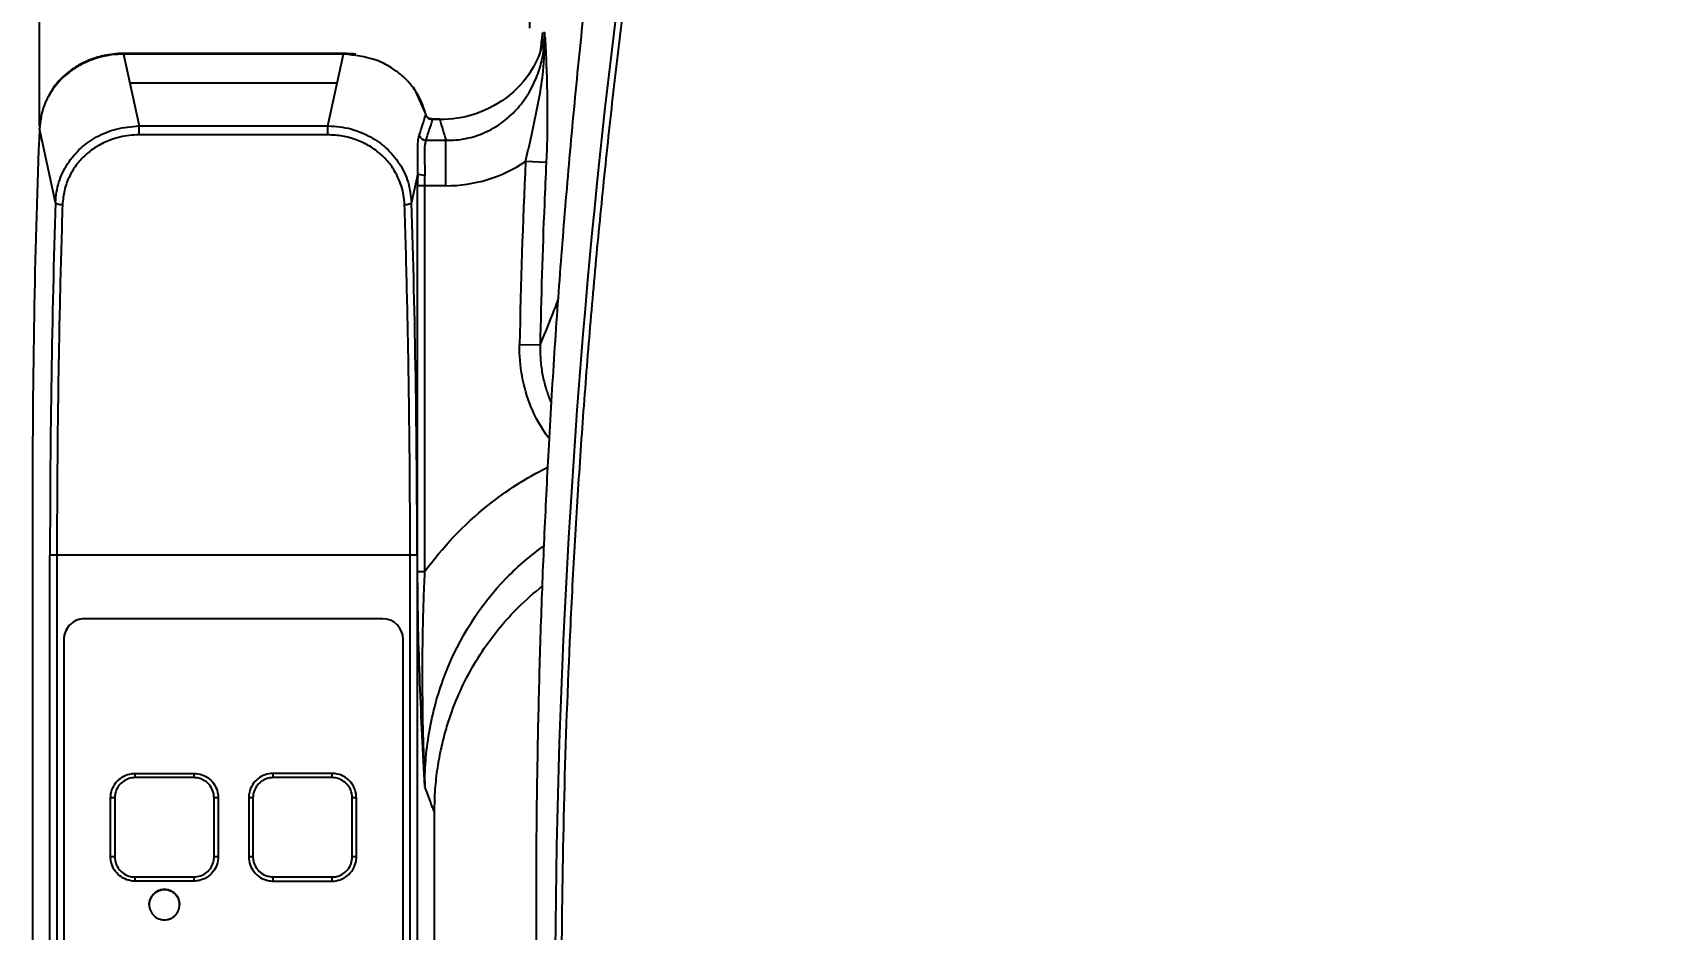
# Model space of a CAD drawing. Header units: millimetres. Extents: x 28 to 2425, y 8 to 1657.
# Drawn here: x 997.4 to 1231.6, y 1184.9 to 1314.1 of the extents above; entities that cross this region are included whole.
import ezdxf

# ---------------------------------------------------------------- set-up
doc = ezdxf.new("R2010")
doc.units = ezdxf.units.MM
doc.layers.get('Defpoints').update_dxf_attribs({"linetype": 'CONTINUOUS'})
doc.layers.add('1LINE', color=7, linetype='CONTINUOUS')
doc.styles.add('Annotative', font='malgun.ttf')
doc.dimstyles.new('WOO', dxfattribs={"dimtxt": 20, "dimasz": 2, "dimexe": 1.25, "dimexo": 0.3, "dimgap": 1, "dimtad": 1, "dimdec": 1, "dimzin": 1, "dimdsep": 46, "dimtxsty": 'Annotative', "dimcen": 0, "dimclrd": 1, "dimclre": 1, "dimclrt": 2, "dimadec": 0, "dimazin": 0, "dimtfac": 1, "dimtdec": 1, "dimtofl": 0, "dimtmove": 0, "dimatfit": 3, "dimfxl": 0, "dimarcsym": 0})

# ---------------------------------------------------------------- blocks, each defined once
blk = doc.blocks.new('*D8')
at = {"layer": '1LINE', "color": 1, "lineweight": -2}
for p, q in [((998.42, 1300.58), (998.42, 1508.86)), ((1451.26, 1261.82), (1451.26, 1508.86)), ((1000.42, 1507.61), (1449.26, 1507.61))]:
    blk.add_line(p, q, dxfattribs=at)
at = {"layer": '1LINE', "color": 1}
for points in [[(1000.42, 1507.94), (1000.42, 1507.27), (998.42, 1507.61)], [(1449.26, 1507.94), (1449.26, 1507.27), (1451.26, 1507.61)]]:
    blk.add_solid(points, dxfattribs=at)
at = {"layer": 'Defpoints', "color": 0}
for p in [(1451.26, 1507.61), (998.42, 1300.28), (1451.26, 1261.52)]:
    blk.add_point(p, dxfattribs=at)
at = {"layer": '1LINE', "color": 2, "insert": (1224.84, 1518.78), "char_height": 20, "attachment_point": 5, "style": 'Annotative'}
blk.add_mtext('454', dxfattribs=at)
blk = doc.blocks.new('*D13')
at = {"layer": '1LINE', "color": 1, "lineweight": -2}
for p, q in [((1069.05, 1314.74), (1069.05, 1467.4)), ((1071.05, 1466.15), (1449.26, 1466.15)), ((1451.26, 1261.82), (1451.26, 1467.4))]:
    blk.add_line(p, q, dxfattribs=at)
at = {"layer": '1LINE', "color": 1}
for points in [[(1071.05, 1466.48), (1071.05, 1465.82), (1069.05, 1466.15)], [(1449.26, 1466.48), (1449.26, 1465.82), (1451.26, 1466.15)]]:
    blk.add_solid(points, dxfattribs=at)
at = {"layer": 'Defpoints', "color": 0}
for p in [(1451.26, 1466.15), (1069.05, 1314.44), (1451.26, 1261.52)]:
    blk.add_point(p, dxfattribs=at)
at = {"layer": '1LINE', "color": 2, "insert": (1259.45, 1477.48), "char_height": 20, "attachment_point": 5, "style": 'Annotative'}
blk.add_mtext('382', dxfattribs=at)

msp = doc.modelspace()

# ---------------------------------------------------------------- linework, layer by layer
at = {"layer": '1LINE', "linetype": 'Continuous'}
for p, q in [((1071.02, 1314.09), (1071.02, 1314.09)), ((1071.2, 1314.09), (1071.2, 1314.09)), ((1042.23, 1311.07), (1010.52, 1311.07)), ((1010.52, 1311.07), (1010.52, 1310.97)), ((1010.52, 1310.97), (1011.43, 1306.78)), ((1042.23, 1310.97), (1010.52, 1310.97)), ((1041.32, 1306.78), (1042.23, 1310.97)), ((1042.23, 1311.07), (1042.23, 1310.97)), ((1011.43, 1306.78), (1012.77, 1300.63)), ((1039.98, 1300.63), (1041.32, 1306.78)), ((1000.74, 1289.61), (998.42, 1300.28)), ((1012.77, 1300.63), (1039.98, 1300.63)), ((1012.77, 1299.36), (1012.77, 1300.63)), ((1039.98, 1299.36), (1039.98, 1300.63)), ((1056.06, 1301.62), (1055.06, 1301.62)), ((1055.06, 1301.62), (1055.06, 1301.56)), ((1056.06, 1301.56), (1055.06, 1301.56)), ((1056.06, 1301.62), (1056.06, 1301.56)), ((1039.98, 1299.36), (1012.77, 1299.36)), ((1054.08, 1298.57), (1056.97, 1298.57)), ((1056.97, 1292.02), (1056.97, 1298.57)), ((1071.41, 1295.38), (1068.44, 1295.52)), ((1052.91, 1293.77), (1052.01, 1289.61)), ((1053.89, 1292.02), (1052.89, 1292.02)), ((1052.89, 1236.4), (1052.89, 1292.02)), ((1056.97, 1292.02), (1053.89, 1292.02)), ((1053.89, 1292.02), (1053.89, 1236.4)), ((1070.53, 1269.07), (1067.56, 1269.12)), ((997.43, 1248.49), (997.43, 1058.62)), ((997.43, 1248.49), (997.43, 1058.62)), ((997.43, 1248.49), (997.43, 1248.49)), ((1000.94, 1238.79), (999.94, 1238.79)), ((999.94, 1063.25), (999.94, 1238.79)), ((1051.81, 1238.79), (1000.94, 1238.79)), ((1000.94, 1238.79), (1000.94, 1063.25)), ((1051.81, 1063.25), (1051.81, 1238.79)), ((1052.81, 1238.79), (1051.81, 1238.79)), ((1052.81, 1238.79), (1052.81, 1063.25)), ((1053.89, 1236.4), (1052.89, 1236.4)), ((1047.81, 1229.66), (1004.94, 1229.66)), ((1004.94, 1229.66), (1004.94, 1229.66)), ((1047.81, 1229.66), (1004.94, 1229.66)), ((1047.81, 1229.66), (1047.81, 1229.66)), ((1001.94, 1226.66), (1001.94, 1063.25)), ((1001.94, 1226.66), (1001.94, 1063.25)), ((1050.81, 1063.25), (1050.81, 1226.66)), ((1050.81, 1226.66), (1050.81, 1226.66)), ((1050.81, 1063.25), (1050.81, 1226.66)), ((1012.17, 1207.36), (1020.67, 1207.36)), ((1012.17, 1207.36), (1012.17, 1206.76)), ((1020.67, 1206.76), (1012.17, 1206.76)), ((1020.67, 1207.36), (1020.67, 1206.76)), ((1040.57, 1207.36), (1032.07, 1207.36)), ((1032.07, 1206.76), (1032.07, 1207.36)), ((1040.57, 1206.76), (1032.07, 1206.76)), ((1040.57, 1206.76), (1040.57, 1207.36)), ((1009.27, 1203.86), (1008.67, 1203.86)), ((1008.67, 1195.36), (1008.67, 1203.86)), ((1009.27, 1203.86), (1009.27, 1195.36)), ((1024.17, 1203.86), (1023.57, 1203.86)), ((1023.57, 1195.36), (1023.57, 1203.86)), ((1024.17, 1203.86), (1024.17, 1195.36)), ((1028.57, 1203.86), (1028.57, 1195.36)), ((1029.17, 1203.86), (1028.57, 1203.86)), ((1029.17, 1203.86), (1029.17, 1195.36)), ((1044.07, 1203.86), (1043.47, 1203.86)), ((1043.47, 1195.36), (1043.47, 1203.86)), ((1044.07, 1195.36), (1044.07, 1203.86)), ((1055.32, 1058.62), (1055.32, 1201.83)), ((1055.32, 1201.83), (1055.32, 1201.83)), ((1055.32, 1058.62), (1055.32, 1201.83)), ((1009.27, 1195.36), (1008.67, 1195.36)), ((1024.17, 1195.36), (1023.57, 1195.36)), ((1029.17, 1195.36), (1028.57, 1195.36)), ((1044.07, 1195.36), (1043.47, 1195.36)), ((1012.17, 1192.46), (1020.67, 1192.46)), ((1012.17, 1192.46), (1012.17, 1191.86)), ((1020.67, 1192.46), (1020.67, 1191.86)), ((1032.07, 1192.46), (1040.57, 1192.46)), ((1032.07, 1191.86), (1032.07, 1192.46)), ((1040.57, 1191.86), (1040.57, 1192.46)), ((1020.67, 1191.86), (1012.17, 1191.86)), ((1032.07, 1191.86), (1040.57, 1191.86))]:
    msp.add_line(p, q, dxfattribs=at)
for centre, start, end in [((1004.94, 1226.66), 90.0004, 180.0004), ((1004.94, 1226.66), 90, 180), ((1047.81, 1226.66), 0.0004, 90.0004), ((1047.81, 1226.66), 0, 90)]:
    msp.add_arc(centre, 3, start, end, dxfattribs=at)
for centre, major_axis, ratio, start_param, end_param in [((1072.13, 1313.64), (0.991, -0.137), 0.442841, 2.936075, 3.297445), ((1045.3, 1314.15), (-14.88, -54.21), 0.209169, 1.350926, 1.407104), ((1053.09, 1302.09), (0.973, 0.229), 0.35804, 6.090907, 6.370471), ((999.41, 1300.28), (-0.999, 0.04), 0.353729, 6.154645, 6.395173), ((1045.3, 1313.22), (-15.01, -53.28), 0.229613, 1.35744, 1.415204), ((1971.27, 1621.97), (-0.03, 1036.06), 0.928881, 1.885188, 1.888223), ((1054.08, 1299.5), (-0.948, 0.319), 0.928398, 0.571266, 1.87338), ((1971.28, 1252.19), (-903.87, 0), 1, 6.235232, 6.26445), ((1053.73, 1292.02), (0, 8), 0.105104, 1.351001, 1.57079), ((1053.91, 1293.77), (-1, 0.023), 0.217973, 0.10731, 1.575914), ((1018.09, 1238.79), (0, -172.71), 0.105104, 4.413719, 4.712395), ((1001.74, 1289.61), (1.01, -0.03), 0.294109, 3.251177, 4.721906), ((1051, 1289.61), (-1.01, -0.03), 0.294109, 1.561279, 3.032008), ((1034.66, 1238.79), (0, 172.71), 0.105104, 4.712383, 5.011059)]:
    msp.add_ellipse(centre, major_axis=major_axis, ratio=ratio, start_param=start_param, end_param=end_param, dxfattribs=at)
for points, knots in [([(1082.98, 1365.74), (1082.31, 1361.11), (1080.98, 1351.88), (1079.18, 1337.95), (1077.53, 1324.01), (1076.04, 1310.03), (1074.71, 1296.03), (1073.55, 1282.01), (1072.53, 1267.96), (1071.99, 1258.58), (1071.72, 1253.89)], [0, 0, 0, 0, 0.125906, 0.251524, 0.376867, 0.501951, 0.626791, 0.751403, 0.875801, 1, 1, 1, 1]), ([(1085.82, 1342.23), (1085.22, 1338), (1084.01, 1329.55), (1082.37, 1316.79), (1080.86, 1303.97), (1079.49, 1291.1), (1078.25, 1278.19), (1077.16, 1265.25), (1076.22, 1252.29), (1075.41, 1239.32), (1074.57, 1222.8), (1073.87, 1202.63), (1073.51, 1178.75), (1073.65, 1154.71), (1074.25, 1130.54), (1075.06, 1114.34), (1075.47, 1106.23)], [0, 0, 0, 0, 0.056092, 0.11204, 0.1679, 0.223685, 0.27935, 0.334848, 0.390132, 0.445179, 0.500002, 0.599746, 0.699565, 0.79947, 0.899568, 1, 1, 1, 1]), ([(1070.58, 1311.24), (1070.6, 1311.45), (1070.63, 1311.67), (1070.68, 1312.12), (1070.71, 1312.35), (1070.76, 1312.79), (1070.78, 1313), (1070.83, 1313.38), (1070.85, 1313.55), (1070.88, 1313.82), (1070.89, 1313.93), (1070.91, 1314.06), (1070.91, 1314.09), (1070.91, 1314.09)], [0, 0, 0, 0, 0.169268, 0.169268, 0.338521, 0.338521, 0.507941, 0.507941, 0.676878, 0.676878, 0.844809, 0.844809, 1, 1, 1, 1]), ([(1071.14, 1313.71), (1070.93, 1312.22), (1070.43, 1310.66), (1068.75, 1307.66), (1067.56, 1306.24), (1064.69, 1303.9), (1063.01, 1302.98), (1059.53, 1301.81), (1057.74, 1301.55), (1056.06, 1301.56)], [0, 0, 0, 0, 0.25, 0.25, 0.5, 0.5, 0.75, 0.75, 1, 1, 1, 1]), ([(1056.97, 1298.57), (1057.45, 1298.57), (1058.41, 1298.59), (1059.84, 1298.8), (1061.22, 1299.16), (1062.98, 1299.82), (1065.05, 1301.01), (1067.15, 1302.89), (1068.87, 1305.19), (1070.08, 1307.63), (1070.95, 1310.4), (1071.14, 1312.3), (1071.24, 1313.38)], [0, 0, 0, 0, 0.063158, 0.126026, 0.18841, 0.250122, 0.372055, 0.499645, 0.617322, 0.748587, 0.85635, 1, 1, 1, 1]), ([(1068.44, 1295.52), (1068.57, 1296.09), (1068.84, 1297.26), (1069.25, 1299.03), (1069.65, 1300.87), (1070.04, 1302.74), (1070.53, 1305.32), (1071.1, 1308.87), (1071.19, 1311.77), (1071.24, 1313.38)], [0, 0, 0, 0, 0.090926, 0.187126, 0.287418, 0.391675, 0.500063, 0.722681, 1, 1, 1, 1]), ([(1071.24, 1313.38), (1071.27, 1312.72), (1071.34, 1311.4), (1071.45, 1308.69), (1071.54, 1305.83), (1071.57, 1302.78), (1071.56, 1300.37), (1071.52, 1297.9), (1071.45, 1296.21), (1071.41, 1295.38)], [0, 0, 0, 0, 0.125228, 0.250659, 0.500229, 0.628843, 0.749854, 0.877827, 1, 1, 1, 1]), ([(1010.52, 1310.97), (1009.97, 1310.95), (1008.9, 1310.91), (1007.39, 1310.62), (1006.03, 1310.2), (1004.82, 1309.69), (1003.78, 1309.12), (1002.89, 1308.53), (1001.57, 1307.46), (1000.05, 1305.71), (998.75, 1303.08), (998.53, 1301.2), (998.42, 1300.28)], [0, 0, 0, 0, 0.089348, 0.172737, 0.25017, 0.321644, 0.387163, 0.446728, 0.500343, 0.672369, 0.838837, 1, 1, 1, 1]), ([(1010.52, 1311.07), (1009.54, 1311.07), (1007.81, 1310.87), (1005.58, 1310.16), (1003.99, 1309.37), (1002.71, 1308.51), (1001.45, 1307.41), (1000.37, 1306.16), (999.87, 1305.2), (999.71, 1304.85)], [0, 0, 0, 0, 0.21565, 0.389893, 0.522294, 0.619171, 0.743127, 0.909672, 1, 1, 1, 1]), ([(1052.65, 1305.54), (1052.5, 1305.78), (1052.02, 1306.46), (1051.11, 1307.5), (1049.4, 1308.93), (1046.52, 1310.53), (1043.79, 1310.81), (1042.23, 1310.97)], [0, 0, 0, 0, 0.073947, 0.208935, 0.347954, 0.628265, 1, 1, 1, 1]), ([(1052.54, 1305.78), (1052.53, 1305.8), (1052.45, 1305.98), (1052.36, 1306.15), (1052.28, 1306.29)], [0, 0, 0, 0, 0.151441, 1, 1, 1, 1]), ([(1054.06, 1302.25), (1053.93, 1302.71), (1053.67, 1303.65), (1053.15, 1304.73), (1052.78, 1305.35), (1052.65, 1305.54)], [0, 0, 0, 0, 0.400848, 0.814335, 1, 1, 1, 1]), ([(1055.06, 1301.62), (1054.93, 1301.62), (1054.7, 1301.66), (1054.39, 1301.82), (1054.16, 1302.05), (1054.08, 1302.24), (1054.05, 1302.35)], [0, 0, 0, 0, 0.2586, 0.508364, 0.754285, 1, 1, 1, 1]), ([(1055.06, 1301.56), (1054.9, 1301.57), (1054.62, 1301.59), (1054.3, 1301.81), (1054.13, 1302.04), (1054.08, 1302.19), (1054.06, 1302.25)], [0, 0, 0, 0, 0.332741, 0.622018, 0.845259, 1, 1, 1, 1]), ([(1000.74, 1289.61), (1000.78, 1290.1), (1000.85, 1291.08), (1001.2, 1292.52), (1001.73, 1293.9), (1002.45, 1295.19), (1003.33, 1296.38), (1004.66, 1297.76), (1006.66, 1299.18), (1009.52, 1300.37), (1011.66, 1300.54), (1012.77, 1300.63)], [0, 0, 0, 0, 0.084084, 0.167835, 0.25129, 0.334488, 0.417469, 0.50027, 0.654322, 0.820852, 1, 1, 1, 1]), ([(1039.98, 1300.63), (1040.54, 1300.6), (1041.65, 1300.56), (1043.25, 1300.23), (1044.73, 1299.74), (1046.09, 1299.09), (1047.3, 1298.33), (1048.8, 1297.12), (1050.37, 1295.24), (1051.68, 1292.55), (1051.9, 1290.59), (1052.01, 1289.61)], [0, 0, 0, 0, 0.091215, 0.179272, 0.264188, 0.345981, 0.424671, 0.500279, 0.665782, 0.832251, 1, 1, 1, 1]), ([(1012.77, 1299.36), (1012.3, 1299.34), (1011.36, 1299.31), (1009.97, 1299.05), (1008.39, 1298.56), (1006.71, 1297.76), (1005.05, 1296.52), (1003.66, 1295.01), (1002.63, 1293.25), (1001.93, 1291.33), (1001.81, 1289.98), (1001.74, 1289.31)], [0, 0, 0, 0, 0.083543, 0.166738, 0.250947, 0.376352, 0.50038, 0.624319, 0.749642, 0.875211, 1, 1, 1, 1]), ([(1051, 1289.31), (1050.97, 1289.76), (1050.91, 1290.65), (1050.58, 1291.97), (1050, 1293.44), (1049.08, 1295.01), (1047.7, 1296.53), (1046.04, 1297.76), (1044.14, 1298.66), (1042.1, 1299.25), (1040.68, 1299.32), (1039.98, 1299.36)], [0, 0, 0, 0, 0.083238, 0.166333, 0.250694, 0.376287, 0.50028, 0.624138, 0.749405, 0.875025, 1, 1, 1, 1]), ([(1052.91, 1293.77), (1052.92, 1294.18), (1052.93, 1295), (1052.91, 1296.14), (1052.9, 1297.32), (1052.92, 1298.48), (1053.05, 1299.02), (1053.12, 1299.29)], [0, 0, 0, 0, 0.166275, 0.331578, 0.500262, 0.749608, 1, 1, 1, 1]), ([(1054.08, 1298.57), (1054.03, 1298.42), (1053.94, 1298.13), (1053.88, 1297.47), (1053.86, 1296.52), (1053.9, 1295.42), (1053.92, 1294.36), (1053.91, 1293.8), (1053.91, 1293.55)], [0, 0, 0, 0, 0.157901, 0.324458, 0.500037, 0.748955, 0.887719, 1, 1, 1, 1]), ([(1056.97, 1292.02), (1059.02, 1292.02), (1061.01, 1292.32), (1064.9, 1293.5), (1066.76, 1294.39), (1068.44, 1295.52)], [0, 0, 0, 0, 0.5, 0.5, 1, 1, 1, 1]), ([(1071.41, 1295.38), (1071.32, 1293.38), (1071.23, 1291.38), (1070.86, 1282.61), (1070.66, 1275.84), (1070.53, 1269.07)], [0, 0, 0, 0, 0.22793, 0.22793, 1, 1, 1, 1]), ([(1053.91, 1293.55), (1053.9, 1293.3), (1053.89, 1292.79), (1053.89, 1292.28), (1053.89, 1292.02)], [0, 0, 0, 0, 0.501069, 1, 1, 1, 1]), ([(1001.74, 1289.31), (1001.68, 1287.25), (1001.55, 1283.13), (1001.39, 1276.87), (1001.25, 1270.58), (1001.14, 1264.25), (1001.05, 1257.9), (1000.99, 1251.53), (1000.95, 1245.16), (1000.94, 1240.91), (1000.94, 1238.79)], [0, 0, 0, 0, 0.12586, 0.25147, 0.376833, 0.50195, 0.626824, 0.751455, 0.875847, 1, 1, 1, 1]), ([(1051.81, 1238.79), (1051.81, 1240.91), (1051.8, 1245.16), (1051.76, 1251.53), (1051.7, 1257.9), (1051.61, 1264.25), (1051.5, 1270.58), (1051.36, 1276.87), (1051.2, 1283.13), (1051.07, 1287.25), (1051, 1289.31)], [0, 0, 0, 0, 0.124153, 0.248545, 0.373176, 0.49805, 0.623167, 0.74853, 0.87414, 1, 1, 1, 1]), ([(1070.53, 1269.07), (1071.07, 1270.35), (1071.94, 1272.44), (1072.82, 1274.75), (1073.15, 1275.65)], [0, 0, 0, 0, 0.615698, 1, 1, 1, 1]), ([(1071.75, 1255.71), (1070.72, 1257.1), (1069.87, 1258.61), (1068.06, 1263.02), (1067.51, 1266.06), (1067.56, 1269.12)], [0, 0, 0, 0, 0.362359, 0.362359, 1, 1, 1, 1]), ([(1070.53, 1269.07), (1070.54, 1268.32), (1070.55, 1266.88), (1070.85, 1264.82), (1071.29, 1262.99), (1071.75, 1261.66), (1072.05, 1260.94), (1072.14, 1260.74)], [0, 0, 0, 0, 0.262756, 0.506258, 0.727397, 0.923714, 1, 1, 1, 1]), ([(1071.72, 1253.89), (1071.51, 1249.66), (1071.07, 1241.22), (1070.59, 1228.52), (1070.23, 1215.82), (1070.1, 1207.34), (1070.03, 1203.09)], [0, 0, 0, 0, 0.250348, 0.500447, 0.750322, 1, 1, 1, 1]), ([(1053.89, 1236.4), (1056.49, 1239.98), (1059.51, 1243.17), (1065.64, 1248.09), (1068.52, 1249.94), (1071.56, 1251.46)], [0, 0, 0, 0, 0.566281, 0.566281, 1, 1, 1, 1]), ([(1053.93, 1205.5), (1053.93, 1206.24), (1053.94, 1206.88), (1053.99, 1208.26), (1054.03, 1208.95), (1054.21, 1211.01), (1054.39, 1212.38), (1055.14, 1216.49), (1055.9, 1219.18), (1058.89, 1226.88), (1061.91, 1231.65), (1067.38, 1237.26), (1069.23, 1238.84), (1071.21, 1240.23)], [0, 0, 0, 0, 0.051226, 0.051226, 0.102451, 0.102451, 0.204902, 0.204902, 0.409805, 0.409805, 0.819609, 0.819609, 1, 1, 1, 1]), ([(1053.93, 1205.47), (1053.67, 1210.33), (1053.42, 1215.28), (1053.03, 1225.57), (1052.89, 1230.88), (1052.89, 1236.4)], [0, 0, 0, 0, 0.5, 0.5, 1, 1, 1, 1]), ([(1053.89, 1236.4), (1053.85, 1235.48), (1053.76, 1233.55), (1053.66, 1230.56), (1053.59, 1227.36), (1053.55, 1224), (1053.55, 1219.48), (1053.61, 1213.24), (1053.81, 1208.28), (1053.93, 1205.47)], [0, 0, 0, 0, 0.085285, 0.178501, 0.278764, 0.385516, 0.498501, 0.71668, 1, 1, 1, 1]), ([(1055.32, 1201.83), (1055.34, 1202.92), (1055.38, 1205.05), (1055.74, 1208.12), (1056.26, 1210.94), (1056.9, 1213.48), (1057.62, 1215.74), (1059.16, 1219.83), (1062.08, 1225.28), (1066.57, 1230.69), (1069.68, 1233.42), (1070.91, 1234.38)], [0, 0, 0, 0, 0.087905, 0.17069, 0.247669, 0.318187, 0.381733, 0.437983, 0.669028, 0.874331, 1, 1, 1, 1]), ([(1008.67, 1203.86), (1008.67, 1204.25), (1008.74, 1204.65), (1009, 1205.39), (1009.2, 1205.74), (1009.69, 1206.35), (1009.99, 1206.62), (1010.65, 1207.04), (1011.02, 1207.19), (1011.66, 1207.33), (1011.92, 1207.36), (1012.17, 1207.36)], [0, 0, 0, 0, 0.214941, 0.214941, 0.429881, 0.429881, 0.644822, 0.644822, 0.859762, 0.859762, 1, 1, 1, 1]), ([(1012.17, 1206.76), (1011.85, 1206.76), (1011.52, 1206.7), (1010.91, 1206.49), (1010.62, 1206.33), (1010.11, 1205.92), (1009.89, 1205.67), (1009.54, 1205.12), (1009.42, 1204.81), (1009.3, 1204.29), (1009.27, 1204.07), (1009.27, 1203.86)], [0, 0, 0, 0, 0.214941, 0.214941, 0.429881, 0.429881, 0.644822, 0.644822, 0.859762, 0.859762, 1, 1, 1, 1]), ([(1020.67, 1207.36), (1021.07, 1207.36), (1021.46, 1207.29), (1022.2, 1207.03), (1022.56, 1206.84), (1023.17, 1206.35), (1023.44, 1206.05), (1023.85, 1205.38), (1024, 1205.01), (1024.15, 1204.38), (1024.17, 1204.12), (1024.17, 1203.86)], [0, 0, 0, 0, 0.214941, 0.214941, 0.429881, 0.429881, 0.644822, 0.644822, 0.859762, 0.859762, 1, 1, 1, 1]), ([(1023.57, 1203.86), (1023.57, 1204.19), (1023.52, 1204.51), (1023.3, 1205.13), (1023.14, 1205.42), (1022.74, 1205.93), (1022.49, 1206.15), (1021.94, 1206.49), (1021.63, 1206.62), (1021.1, 1206.74), (1020.89, 1206.76), (1020.67, 1206.76)], [0, 0, 0, 0, 0.214941, 0.214941, 0.429881, 0.429881, 0.644822, 0.644822, 0.859762, 0.859762, 1, 1, 1, 1]), ([(1032.07, 1207.36), (1031.68, 1207.36), (1031.29, 1207.29), (1030.55, 1207.03), (1030.19, 1206.84), (1029.58, 1206.35), (1029.31, 1206.05), (1028.9, 1205.38), (1028.75, 1205.01), (1028.6, 1204.38), (1028.57, 1204.12), (1028.57, 1203.86)], [0, 0, 0, 0, 0.214941, 0.214941, 0.429881, 0.429881, 0.644822, 0.644822, 0.859763, 0.859763, 1, 1, 1, 1]), ([(1032.07, 1206.76), (1031.86, 1206.76), (1031.65, 1206.74), (1031.12, 1206.62), (1030.81, 1206.49), (1030.26, 1206.15), (1030.01, 1205.93), (1029.61, 1205.42), (1029.45, 1205.13), (1029.23, 1204.51), (1029.17, 1204.19), (1029.17, 1203.86)], [0, 0, 0, 0, 0.140237, 0.140237, 0.355178, 0.355178, 0.570119, 0.570119, 0.785059, 0.785059, 1, 1, 1, 1]), ([(1044.07, 1203.86), (1044.07, 1204.25), (1044.01, 1204.65), (1043.75, 1205.39), (1043.55, 1205.74), (1043.06, 1206.35), (1042.76, 1206.62), (1042.1, 1207.04), (1041.73, 1207.19), (1041.09, 1207.33), (1040.83, 1207.36), (1040.57, 1207.36)], [0, 0, 0, 0, 0.21494, 0.21494, 0.429881, 0.429881, 0.644821, 0.644821, 0.859762, 0.859762, 1, 1, 1, 1]), ([(1043.47, 1203.86), (1043.47, 1204.07), (1043.45, 1204.29), (1043.33, 1204.81), (1043.21, 1205.12), (1042.86, 1205.67), (1042.64, 1205.92), (1042.13, 1206.33), (1041.84, 1206.49), (1041.23, 1206.7), (1040.9, 1206.76), (1040.57, 1206.76)], [0, 0, 0, 0, 0.140238, 0.140238, 0.355179, 0.355179, 0.570119, 0.570119, 0.785059, 0.785059, 1, 1, 1, 1]), ([(1055.32, 1201.83), (1055.29, 1201.9), (1055.23, 1202.05), (1055.16, 1202.23), (1055.11, 1202.34), (1055.08, 1202.41), (1055.07, 1202.44), (1054.99, 1202.65), (1054.89, 1202.9), (1054.8, 1203.14), (1054.74, 1203.29), (1054.72, 1203.35), (1054.41, 1204.14), (1054.16, 1204.81), (1053.94, 1205.43)], [0, 0, 0, 0, 0.058627, 0.125868, 0.159488, 0.159488, 0.193109, 0.193109, 0.327591, 0.394832, 0.394832, 0.462073, 0.462073, 1, 1, 1, 1]), ([(1012.17, 1191.86), (1011.78, 1191.86), (1011.39, 1191.93), (1010.65, 1192.19), (1010.29, 1192.38), (1009.68, 1192.87), (1009.41, 1193.17), (1009, 1193.84), (1008.85, 1194.21), (1008.7, 1194.84), (1008.67, 1195.1), (1008.67, 1195.36)], [0, 0, 0, 0, 0.21494, 0.21494, 0.429881, 0.429881, 0.644821, 0.644821, 0.859762, 0.859762, 1, 1, 1, 1]), ([(1009.27, 1195.36), (1009.27, 1195.04), (1009.33, 1194.71), (1009.55, 1194.09), (1009.71, 1193.8), (1010.11, 1193.3), (1010.36, 1193.07), (1010.91, 1192.73), (1011.22, 1192.6), (1011.75, 1192.48), (1011.96, 1192.46), (1012.17, 1192.46)], [0, 0, 0, 0, 0.214941, 0.214941, 0.429881, 0.429881, 0.644822, 0.644822, 0.859762, 0.859762, 1, 1, 1, 1]), ([(1024.17, 1195.36), (1024.17, 1194.97), (1024.11, 1194.57), (1023.85, 1193.83), (1023.65, 1193.48), (1023.16, 1192.87), (1022.86, 1192.6), (1022.2, 1192.19), (1021.83, 1192.03), (1021.19, 1191.89), (1020.93, 1191.86), (1020.67, 1191.86)], [0, 0, 0, 0, 0.214941, 0.214941, 0.429881, 0.429881, 0.644822, 0.644822, 0.859762, 0.859762, 1, 1, 1, 1]), ([(1020.67, 1192.46), (1021, 1192.46), (1021.33, 1192.52), (1021.94, 1192.73), (1022.23, 1192.89), (1022.74, 1193.3), (1022.96, 1193.55), (1023.31, 1194.1), (1023.43, 1194.41), (1023.55, 1194.93), (1023.57, 1195.15), (1023.57, 1195.36)], [0, 0, 0, 0, 0.214941, 0.214941, 0.429881, 0.429881, 0.644822, 0.644822, 0.859762, 0.859762, 1, 1, 1, 1]), ([(1028.57, 1195.36), (1028.57, 1194.97), (1028.64, 1194.57), (1028.9, 1193.83), (1029.1, 1193.48), (1029.59, 1192.87), (1029.89, 1192.6), (1030.55, 1192.19), (1030.92, 1192.03), (1031.56, 1191.89), (1031.82, 1191.86), (1032.07, 1191.86)], [0, 0, 0, 0, 0.21494, 0.21494, 0.429881, 0.429881, 0.644821, 0.644821, 0.859762, 0.859762, 1, 1, 1, 1]), ([(1029.17, 1195.36), (1029.17, 1195.15), (1029.2, 1194.93), (1029.32, 1194.41), (1029.44, 1194.1), (1029.79, 1193.55), (1030.01, 1193.3), (1030.52, 1192.89), (1030.81, 1192.73), (1031.42, 1192.52), (1031.75, 1192.46), (1032.07, 1192.46)], [0, 0, 0, 0, 0.140238, 0.140238, 0.355178, 0.355178, 0.570119, 0.570119, 0.785059, 0.785059, 1, 1, 1, 1]), ([(1040.57, 1191.86), (1040.97, 1191.86), (1041.36, 1191.93), (1042.1, 1192.19), (1042.46, 1192.38), (1043.07, 1192.87), (1043.34, 1193.17), (1043.75, 1193.84), (1043.9, 1194.21), (1044.05, 1194.84), (1044.07, 1195.1), (1044.07, 1195.36)], [0, 0, 0, 0, 0.21494, 0.21494, 0.429881, 0.429881, 0.644822, 0.644822, 0.859762, 0.859762, 1, 1, 1, 1]), ([(1040.57, 1192.46), (1040.79, 1192.46), (1041, 1192.48), (1041.53, 1192.6), (1041.84, 1192.73), (1042.39, 1193.07), (1042.64, 1193.3), (1043.04, 1193.8), (1043.2, 1194.09), (1043.42, 1194.71), (1043.47, 1195.04), (1043.47, 1195.36)], [0, 0, 0, 0, 0.140238, 0.140238, 0.355178, 0.355178, 0.570119, 0.570119, 0.785059, 0.785059, 1, 1, 1, 1]), ([(1014.24, 1188.46), (1014.24, 1188.6), (1014.25, 1188.74), (1014.31, 1189.02), (1014.35, 1189.16), (1014.46, 1189.42), (1014.53, 1189.55), (1014.69, 1189.79), (1014.78, 1189.9), (1014.98, 1190.11), (1015.09, 1190.2), (1015.33, 1190.35), (1015.46, 1190.42), (1015.72, 1190.53), (1015.86, 1190.57), (1016.14, 1190.63), (1016.28, 1190.64), (1016.57, 1190.64), (1016.71, 1190.63), (1016.99, 1190.57), (1017.13, 1190.53), (1017.52, 1190.37), (1017.77, 1190.21), (1018.07, 1189.91), (1018.16, 1189.79), (1018.32, 1189.55), (1018.39, 1189.43), (1018.5, 1189.16), (1018.54, 1189.03), (1018.6, 1188.75), (1018.61, 1188.61), (1018.61, 1188.46)], [0, 0, 0, 0, 0.0625, 0.0625, 0.125, 0.125, 0.1875, 0.1875, 0.25, 0.25, 0.3125, 0.3125, 0.375, 0.375, 0.4375, 0.4375, 0.5, 0.5, 0.5625, 0.5625, 0.625, 0.625, 0.75, 0.75, 0.8125, 0.8125, 0.875, 0.875, 0.9375, 0.9375, 1, 1, 1, 1]), ([(1016.43, 1186.27), (1016.28, 1186.27), (1016, 1186.3), (1015.58, 1186.43), (1015.2, 1186.63), (1014.87, 1186.9), (1014.6, 1187.24), (1014.4, 1187.62), (1014.27, 1188.03), (1014.22, 1188.46), (1014.27, 1188.89), (1014.39, 1189.3), (1014.6, 1189.68), (1014.87, 1190.01), (1015.2, 1190.29), (1015.58, 1190.49), (1016, 1190.62), (1016.42, 1190.66), (1016.85, 1190.62), (1017.27, 1190.49), (1017.65, 1190.29), (1017.98, 1190.02), (1018.25, 1189.68), (1018.46, 1189.3), (1018.58, 1188.89), (1018.63, 1188.46), (1018.58, 1188.03), (1018.46, 1187.62), (1018.26, 1187.24), (1017.98, 1186.9), (1017.65, 1186.63), (1017.27, 1186.43), (1016.86, 1186.3), (1016.57, 1186.27), (1016.43, 1186.27)], [0, 0, 0, 0, 0.031222, 0.062532, 0.093691, 0.125016, 0.156147, 0.187448, 0.218728, 0.249874, 0.281187, 0.312363, 0.343679, 0.374866, 0.406124, 0.437429, 0.468602, 0.499932, 0.53106, 0.56237, 0.593642, 0.624802, 0.65611, 0.687288, 0.718611, 0.749784, 0.781059, 0.81236, 0.84354, 0.874874, 0.906, 0.937318, 0.96858, 1, 1, 1, 1])]:
    msp.add_open_spline(points, degree=3, knots=knots, dxfattribs=at)
for points, degree in [([(1074.59, 1106.31), (1070.03, 1187.89), (1073.89, 1266.72), (1085, 1342.67)], 3), ([(1071.02, 1314.09), (1071.08, 1314.09), (1071.14, 1314.09), (1071.2, 1314.09)], 3), ([(1071.2, 1314.09), (1071.18, 1313.96), (1071.16, 1313.84), (1071.14, 1313.71)], 3), ([(1071.24, 1313.38), (1071.21, 1313.49), (1071.18, 1313.6), (1071.14, 1313.71)], 3), ([(1043.99, 1310.95), (1043.41, 1311.03), (1042.83, 1311.07), (1042.23, 1311.07)], 3), ([(1041.32, 1306.78), (1031.35, 1306.78), (1021.39, 1306.78), (1011.43, 1306.78)], 3), ([(1054.05, 1302.35), (1052.54, 1305.78)], 1), ([(998.42, 1300.28), (997.76, 1283.77), (997.43, 1266.15), (997.43, 1248.49)], 3), ([(1070.03, 1203.09), (1069.92, 1194.06), (1069.91, 1185.01), (1070, 1175.95)], 3)]:
    msp.add_open_spline(points, degree=degree, dxfattribs=at)

# ---------------------------------------------------------------- dimensions: what is measured, and where the dimension line sits
at = {"layer": '1LINE'}
dim = msp.add_linear_dim(base=(1451.26, 1507.61), p1=(998.42, 1300.28), p2=(1451.26, 1261.52), text='454', dimstyle='WOO', override={"dimdec": 0}, dxfattribs=at)
dim.commit()
dim.dimension.update_dxf_attribs({"geometry": '*D8', "text_midpoint": (1224.84, 1507.61), "dimtype": 160})
dim = msp.add_linear_dim(base=(1451.26, 1466.15), p1=(1069.05, 1314.44), p2=(1451.26, 1261.52), dimstyle='WOO', override={"dimdec": 0}, dxfattribs=at)
dim.commit()
dim.dimension.update_dxf_attribs({"geometry": '*D13', "text_midpoint": (1259.45, 1466.15), "dimtype": 160})

doc.saveas('drawing.dxf')
